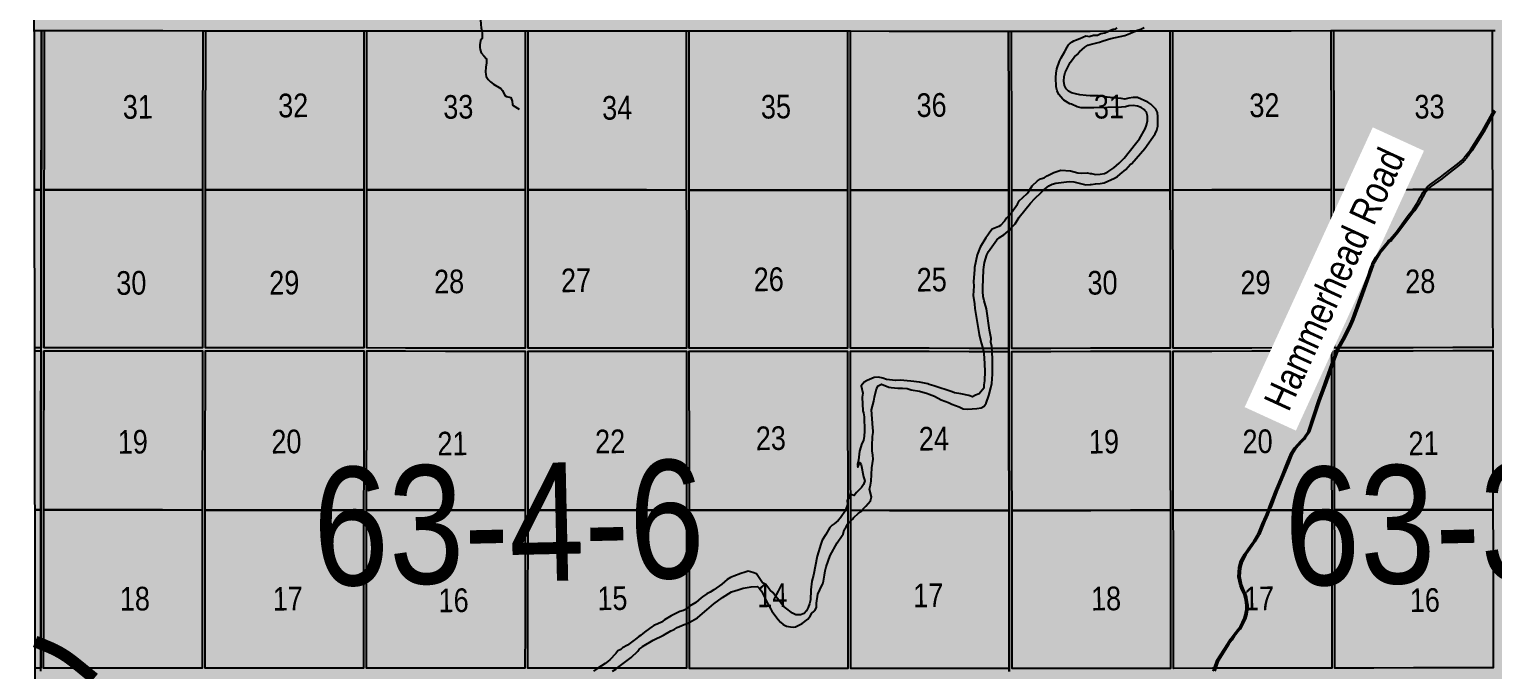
# Model space of a CAD drawing. Extents: x 405326 to 424052, y 6044755 to 6062236.
# Drawn here: x 416613.4 to 417105.8, y 6049614 to 6049829.3 of the extents above; entities that cross this region are included whole.
import ezdxf

# ---------------------------------------------------------------- set-up
doc = ezdxf.new("R2010")
doc.units = 0
doc.header["$LTSCALE"] = 5
doc.linetypes.add('DASHED2', pattern=[9.525, 6.35, -3.175])
for name, color, linetype in [('33', 20, 'Continuous'), ('Quarters', 8, 'Continuous'), ('RoadSeg', 57, 'DASHED2'), ('ROUTE-MAP-HWY', 2, 'Continuous'), ('T-WATER', 160, 'Continuous'), ('Townships', 57, 'Continuous')]:
    doc.layers.add(name, color=color, linetype=linetype)
doc.layers.add('ROUTE-MAP-BACKGROUND-H', color=7, linetype='Continuous', true_color=0xf0ebff)
doc.styles.add('120', font='ARIALN.TTF', dxfattribs={"height": 13})
doc.styles.add('TXT', font='ARIALN.TTF', dxfattribs={"height": 0.2})

msp = doc.modelspace()

# ---------------------------------------------------------------- hatches: boundary and pattern name
at = {"layer": 'ROUTE-MAP-BACKGROUND-H'}
h = msp.add_hatch(color=256, dxfattribs=at)
h.dxf.hatch_style = 1
h.paths.add_polyline_path([(416614.74, 6050107.04), (417600.353, 6050108.36), (417601.524, 6049233.335), (416615.912, 6049232.015)])

# ---------------------------------------------------------------- linework, layer by layer
at = {"layer": 'Quarters'}
for points in [[(416615.113, 6049828.885), (416617.517, 6049828.874), (416617.499, 6049815.498), (416617.481, 6049802.123), (416617.463, 6049788.748), (416617.445, 6049775.373), (416615.185, 6049775.384)], [(416615.185, 6049775.384), (416617.445, 6049775.373), (416617.427, 6049761.998), (416617.409, 6049748.623), (416617.391, 6049735.247), (416617.374, 6049722.207), (416615.256, 6049722.217)], [(416615.257, 6049721.214), (416617.372, 6049721.204), (416617.354, 6049707.828), (416617.337, 6049694.453), (416617.319, 6049681.078), (416617.301, 6049667.703), (416615.329, 6049667.712)], [(416615.329, 6049667.712), (416617.301, 6049667.703), (416617.283, 6049654.328), (416617.266, 6049640.953), (416617.248, 6049627.577), (416617.231, 6049614.537), (416615.4, 6049614.545)]]:
    msp.add_lwpolyline(points, dxfattribs=at)
for points in [[(416671.714, 6049788.727), (416671.701, 6049775.352), (416658.304, 6049775.357), (416644.907, 6049775.363), (416631.51, 6049775.368), (416618.448, 6049775.373), (416618.466, 6049788.748), (416618.484, 6049802.123), (416618.502, 6049815.498), (416618.52, 6049828.873), (416631.578, 6049828.868), (416644.97, 6049828.863), (416658.362, 6049828.857), (416671.754, 6049828.852), (416671.741, 6049815.477), (416671.727, 6049802.102)], [(416725.968, 6049788.702), (416725.959, 6049775.328), (416712.562, 6049775.334), (416699.165, 6049775.34), (416685.767, 6049775.345), (416672.704, 6049775.351), (416672.717, 6049788.726), (416672.731, 6049802.101), (416672.744, 6049815.476), (416672.757, 6049828.851), (416685.816, 6049828.845), (416699.208, 6049828.839), (416712.601, 6049828.833), (416725.993, 6049828.827), (416725.985, 6049815.452), (416725.976, 6049802.077)], [(416780.221, 6049788.678), (416780.217, 6049775.303), (416766.82, 6049775.309), (416753.423, 6049775.315), (416740.025, 6049775.321), (416726.962, 6049775.327), (416726.971, 6049788.702), (416726.979, 6049802.077), (416726.988, 6049815.452), (416726.997, 6049828.826), (416740.055, 6049828.82), (416753.447, 6049828.814), (416766.84, 6049828.808), (416780.232, 6049828.802), (416780.228, 6049815.427), (416780.224, 6049802.053)], [(416834.454, 6049788.654), (416834.455, 6049775.279), (416821.063, 6049775.285), (416807.671, 6049775.291), (416794.278, 6049775.297), (416781.22, 6049775.303), (416781.224, 6049788.678), (416781.228, 6049802.052), (416781.231, 6049815.427), (416781.235, 6049828.802), (416794.289, 6049828.796), (416807.676, 6049828.789), (416821.064, 6049828.783), (416834.451, 6049828.777), (416834.452, 6049815.403), (416834.453, 6049802.028)], [(416888.688, 6049788.631), (416888.694, 6049775.257), (416875.301, 6049775.262), (416861.909, 6049775.268), (416848.516, 6049775.273), (416835.458, 6049775.279), (416835.457, 6049788.653), (416835.456, 6049802.028), (416835.456, 6049815.402), (416835.455, 6049828.777), (416848.508, 6049828.771), (416861.895, 6049828.765), (416875.283, 6049828.76), (416888.67, 6049828.754), (416888.676, 6049815.38), (416888.682, 6049802.006)], [(416942.921, 6049788.553), (416942.932, 6049775.178), (416929.539, 6049775.198), (416916.147, 6049775.217), (416902.755, 6049775.236), (416889.697, 6049775.255), (416889.691, 6049788.63), (416889.685, 6049802.004), (416889.679, 6049815.379), (416889.674, 6049828.753), (416902.727, 6049828.734), (416916.114, 6049828.715), (416929.501, 6049828.696), (416942.889, 6049828.677), (416942.899, 6049815.302), (416942.91, 6049801.928)], [(416997.154, 6049788.647), (416997.169, 6049775.272), (416983.777, 6049775.249), (416970.385, 6049775.226), (416956.993, 6049775.203), (416943.935, 6049775.18), (416943.924, 6049788.555), (416943.913, 6049801.93), (416943.903, 6049815.304), (416943.892, 6049828.679), (416956.945, 6049828.701), (416970.332, 6049828.725), (416983.719, 6049828.748), (416997.107, 6049828.771), (416997.122, 6049815.396), (416997.138, 6049802.022)], [(417051.386, 6049788.74), (417051.407, 6049775.365), (417038.014, 6049775.342), (417024.622, 6049775.32), (417011.23, 6049775.297), (416998.172, 6049775.274), (416998.157, 6049788.649), (416998.141, 6049802.024), (416998.125, 6049815.398), (416998.11, 6049828.773), (417011.163, 6049828.795), (417024.55, 6049828.818), (417037.937, 6049828.841), (417051.325, 6049828.863), (417051.345, 6049815.489), (417051.366, 6049802.114)], [(417105.618, 6049788.831), (417105.644, 6049775.457), (417092.252, 6049775.434), (417078.86, 6049775.412), (417065.468, 6049775.389), (417052.41, 6049775.367), (417052.389, 6049788.741), (417052.369, 6049802.116), (417052.348, 6049815.491), (417052.328, 6049828.865), (417065.381, 6049828.887), (417078.768, 6049828.909), (417092.156, 6049828.932), (417105.543, 6049828.954), (417105.568, 6049815.58), (417105.593, 6049802.206)], [(416671.662, 6049735.227), (416671.649, 6049722.186), (416658.247, 6049722.191), (416644.845, 6049722.196), (416631.444, 6049722.201), (416618.377, 6049722.206), (416618.394, 6049735.247), (416618.412, 6049748.622), (416618.43, 6049761.998), (416618.448, 6049775.373), (416631.51, 6049775.368), (416644.907, 6049775.363), (416658.304, 6049775.357), (416671.701, 6049775.352), (416671.688, 6049761.977), (416671.675, 6049748.602)], [(416725.934, 6049735.203), (416725.926, 6049722.163), (416712.524, 6049722.168), (416699.122, 6049722.174), (416685.72, 6049722.18), (416672.652, 6049722.185), (416672.665, 6049735.226), (416672.678, 6049748.601), (416672.691, 6049761.976), (416672.704, 6049775.351), (416685.767, 6049775.345), (416699.165, 6049775.34), (416712.562, 6049775.334), (416725.959, 6049775.328), (416725.951, 6049761.953), (416725.942, 6049748.578)], [(416780.206, 6049735.179), (416780.202, 6049722.139), (416766.801, 6049722.145), (416753.399, 6049722.151), (416739.997, 6049722.157), (416726.929, 6049722.162), (416726.937, 6049735.203), (416726.946, 6049748.577), (416726.954, 6049761.952), (416726.962, 6049775.327), (416740.025, 6049775.321), (416753.423, 6049775.315), (416766.82, 6049775.309), (416780.217, 6049775.303), (416780.213, 6049761.929), (416780.21, 6049748.554)], [(416834.458, 6049735.156), (416834.46, 6049722.116), (416821.063, 6049722.122), (416807.665, 6049722.127), (416794.268, 6049722.133), (416781.206, 6049722.139), (416781.209, 6049735.179), (416781.213, 6049748.554), (416781.217, 6049761.928), (416781.22, 6049775.303), (416794.278, 6049775.297), (416807.671, 6049775.291), (416821.063, 6049775.285), (416834.455, 6049775.279), (416834.456, 6049761.905), (416834.457, 6049748.531)], [(416888.712, 6049735.133), (416888.717, 6049722.093), (416875.32, 6049722.099), (416861.923, 6049722.105), (416848.526, 6049722.11), (416835.463, 6049722.116), (416835.462, 6049735.156), (416835.461, 6049748.53), (416835.46, 6049761.905), (416835.458, 6049775.279), (416848.516, 6049775.273), (416861.909, 6049775.268), (416875.301, 6049775.262), (416888.694, 6049775.257), (416888.7, 6049761.882), (416888.706, 6049748.508)], [(416942.964, 6049735.054), (416942.975, 6049722.014), (416929.578, 6049722.034), (416916.181, 6049722.053), (416902.783, 6049722.073), (416889.721, 6049722.092), (416889.715, 6049735.132), (416889.709, 6049748.507), (416889.703, 6049761.881), (416889.697, 6049775.255), (416902.755, 6049775.236), (416916.147, 6049775.217), (416929.539, 6049775.198), (416942.932, 6049775.178), (416942.943, 6049761.804), (416942.953, 6049748.429)], [(416997.216, 6049735.148), (416997.232, 6049722.108), (416983.835, 6049722.085), (416970.438, 6049722.062), (416957.041, 6049722.038), (416943.978, 6049722.016), (416943.968, 6049735.056), (416943.957, 6049748.431), (416943.946, 6049761.805), (416943.935, 6049775.18), (416956.993, 6049775.203), (416970.385, 6049775.226), (416983.777, 6049775.249), (416997.169, 6049775.272), (416997.185, 6049761.898), (416997.201, 6049748.523)], [(417051.468, 6049735.241), (417051.489, 6049722.201), (417038.092, 6049722.178), (417024.695, 6049722.156), (417011.298, 6049722.132), (416998.235, 6049722.11), (416998.22, 6049735.15), (416998.204, 6049748.525), (416998.188, 6049761.9), (416998.172, 6049775.274), (417011.23, 6049775.297), (417024.622, 6049775.32), (417038.014, 6049775.342), (417051.407, 6049775.365), (417051.427, 6049761.991), (417051.448, 6049748.616)], [(417105.72, 6049735.334), (417105.745, 6049722.294), (417092.348, 6049722.271), (417078.951, 6049722.248), (417065.554, 6049722.225), (417052.492, 6049722.203), (417052.472, 6049735.243), (417052.451, 6049748.618), (417052.43, 6049761.992), (417052.41, 6049775.367), (417065.468, 6049775.389), (417078.86, 6049775.412), (417092.252, 6049775.434), (417105.644, 6049775.457), (417105.669, 6049762.083), (417105.695, 6049748.708)], [(416671.609, 6049681.058), (416671.596, 6049667.683), (416658.189, 6049667.688), (416644.783, 6049667.693), (416631.376, 6049667.698), (416618.304, 6049667.703), (416618.322, 6049681.078), (416618.34, 6049694.453), (416618.358, 6049707.828), (416618.375, 6049721.203), (416631.443, 6049721.198), (416644.844, 6049721.193), (416658.246, 6049721.188), (416671.648, 6049721.183), (416671.635, 6049707.808), (416671.622, 6049694.433)], [(416725.9, 6049681.035), (416725.892, 6049667.66), (416712.485, 6049667.666), (416699.078, 6049667.671), (416685.671, 6049667.677), (416672.599, 6049667.682), (416672.612, 6049681.057), (416672.625, 6049694.432), (416672.638, 6049707.807), (416672.651, 6049721.182), (416685.719, 6049721.177), (416699.121, 6049721.171), (416712.523, 6049721.165), (416725.925, 6049721.159), (416725.917, 6049707.785), (416725.909, 6049694.41)], [(416780.191, 6049681.012), (416780.188, 6049667.638), (416766.781, 6049667.643), (416753.374, 6049667.649), (416739.968, 6049667.654), (416726.895, 6049667.66), (416726.904, 6049681.035), (416726.912, 6049694.409), (416726.92, 6049707.784), (416726.928, 6049721.159), (416739.996, 6049721.153), (416753.398, 6049721.148), (416766.8, 6049721.142), (416780.202, 6049721.136), (416780.199, 6049707.762), (416780.195, 6049694.387)], [(416834.463, 6049680.99), (416834.464, 6049667.615), (416821.063, 6049667.621), (416807.661, 6049667.626), (416794.259, 6049667.632), (416781.191, 6049667.637), (416781.195, 6049681.012), (416781.198, 6049694.386), (416781.202, 6049707.761), (416781.205, 6049721.136), (416794.268, 6049721.13), (416807.665, 6049721.124), (416821.062, 6049721.119), (416834.46, 6049721.113), (416834.461, 6049707.738), (416834.462, 6049694.364)], [(416888.736, 6049680.967), (416888.742, 6049667.593), (416875.34, 6049667.598), (416861.938, 6049667.604), (416848.535, 6049667.609), (416835.468, 6049667.615), (416835.466, 6049680.989), (416835.465, 6049694.364), (416835.464, 6049707.738), (416835.463, 6049721.112), (416848.526, 6049721.107), (416861.923, 6049721.101), (416875.32, 6049721.096), (416888.718, 6049721.09), (416888.724, 6049707.716), (416888.73, 6049694.342)], [(416943.009, 6049680.887), (416943.02, 6049667.512), (416929.617, 6049667.532), (416916.215, 6049667.552), (416902.813, 6049667.572), (416889.745, 6049667.591), (416889.739, 6049680.966), (416889.733, 6049694.34), (416889.727, 6049707.715), (416889.721, 6049721.089), (416902.784, 6049721.07), (416916.181, 6049721.05), (416929.579, 6049721.031), (416942.976, 6049721.011), (416942.987, 6049707.636), (416942.998, 6049694.262)], [(416997.281, 6049680.981), (416997.297, 6049667.606), (416983.895, 6049667.583), (416970.493, 6049667.56), (416957.091, 6049667.537), (416944.023, 6049667.514), (416944.012, 6049680.889), (416944.001, 6049694.263), (416943.99, 6049707.638), (416943.979, 6049721.013), (416957.042, 6049721.035), (416970.439, 6049721.059), (416983.836, 6049721.082), (416997.233, 6049721.105), (416997.249, 6049707.73), (416997.265, 6049694.356)], [(417051.552, 6049681.075), (417051.573, 6049667.7), (417038.171, 6049667.677), (417024.769, 6049667.654), (417011.367, 6049667.631), (416998.3, 6049667.608), (416998.284, 6049680.983), (416998.268, 6049694.357), (416998.252, 6049707.732), (416998.236, 6049721.107), (417011.299, 6049721.129), (417024.696, 6049721.153), (417038.093, 6049721.175), (417051.49, 6049721.198), (417051.511, 6049707.824), (417051.531, 6049694.449)], [(417105.823, 6049681.168), (417105.849, 6049667.793), (417092.447, 6049667.77), (417079.045, 6049667.747), (417065.644, 6049667.724), (417052.576, 6049667.702), (417052.556, 6049681.076), (417052.535, 6049694.451), (417052.514, 6049707.825), (417052.493, 6049721.2), (417065.556, 6049721.222), (417078.953, 6049721.245), (417092.35, 6049721.268), (417105.747, 6049721.291), (417105.772, 6049707.917), (417105.798, 6049694.542)], [(416671.557, 6049627.557), (416671.544, 6049614.517), (416658.133, 6049614.522), (416644.722, 6049614.527), (416631.311, 6049614.532), (416618.234, 6049614.536), (416618.251, 6049627.577), (416618.269, 6049640.952), (416618.287, 6049654.327), (416618.304, 6049667.703), (416631.376, 6049667.698), (416644.783, 6049667.693), (416658.189, 6049667.688), (416671.596, 6049667.683), (416671.583, 6049654.308), (416671.57, 6049640.932)], [(416725.867, 6049627.536), (416725.86, 6049614.495), (416712.448, 6049614.5), (416699.036, 6049614.506), (416685.625, 6049614.511), (416672.548, 6049614.516), (416672.56, 6049627.557), (416672.573, 6049640.932), (416672.586, 6049654.307), (416672.599, 6049667.682), (416685.671, 6049667.677), (416699.078, 6049667.671), (416712.485, 6049667.666), (416725.892, 6049667.66), (416725.884, 6049654.285), (416725.876, 6049640.91)], [(416780.178, 6049627.514), (416780.174, 6049614.474), (416766.763, 6049614.479), (416753.351, 6049614.484), (416739.94, 6049614.49), (416726.863, 6049614.495), (416726.871, 6049627.535), (416726.879, 6049640.91), (416726.887, 6049654.285), (416726.895, 6049667.66), (416739.968, 6049667.654), (416753.374, 6049667.649), (416766.781, 6049667.643), (416780.188, 6049667.638), (416780.184, 6049654.263), (416780.181, 6049640.888)], [(416834.468, 6049627.492), (416834.469, 6049614.452), (416821.063, 6049614.457), (416807.656, 6049614.463), (416794.25, 6049614.468), (416781.178, 6049614.473), (416781.181, 6049627.513), (416781.184, 6049640.888), (416781.188, 6049654.263), (416781.191, 6049667.637), (416794.259, 6049667.632), (416807.661, 6049667.626), (416821.063, 6049667.621), (416834.464, 6049667.615), (416834.466, 6049654.241), (416834.467, 6049640.866)], [(416888.761, 6049627.47), (416888.767, 6049614.43), (416875.36, 6049614.435), (416861.952, 6049614.441), (416848.545, 6049614.446), (416835.473, 6049614.451), (416835.471, 6049627.491), (416835.47, 6049640.866), (416835.469, 6049654.24), (416835.468, 6049667.615), (416848.535, 6049667.609), (416861.938, 6049667.604), (416875.34, 6049667.598), (416888.742, 6049667.593), (416888.748, 6049654.218), (416888.754, 6049640.844)], [(416943.053, 6049627.388), (416943.064, 6049614.348), (416929.657, 6049614.368), (416916.25, 6049614.388), (416902.843, 6049614.408), (416889.77, 6049614.428), (416889.764, 6049627.468), (416889.758, 6049640.843), (416889.752, 6049654.217), (416889.745, 6049667.591), (416902.813, 6049667.572), (416916.215, 6049667.552), (416929.617, 6049667.532), (416943.02, 6049667.512), (416943.031, 6049654.137), (416943.042, 6049640.763)], [(416997.344, 6049627.482), (416997.36, 6049614.442), (416983.953, 6049614.419), (416970.546, 6049614.395), (416957.14, 6049614.372), (416944.067, 6049614.35), (416944.056, 6049627.39), (416944.045, 6049640.765), (416944.034, 6049654.139), (416944.023, 6049667.514), (416957.091, 6049667.537), (416970.493, 6049667.56), (416983.895, 6049667.583), (416997.297, 6049667.606), (416997.312, 6049654.232), (416997.328, 6049640.857)], [(417051.635, 6049627.576), (417051.656, 6049614.536), (417038.249, 6049614.513), (417024.842, 6049614.49), (417011.436, 6049614.466), (416998.363, 6049614.444), (416998.348, 6049627.484), (416998.332, 6049640.859), (416998.316, 6049654.233), (416998.3, 6049667.608), (417011.367, 6049667.631), (417024.769, 6049667.654), (417038.171, 6049667.677), (417051.573, 6049667.7), (417051.594, 6049654.326), (417051.615, 6049640.951)], [(417105.926, 6049627.67), (417105.951, 6049614.63), (417092.544, 6049614.607), (417079.138, 6049614.584), (417065.731, 6049614.561), (417052.659, 6049614.538), (417052.639, 6049627.578), (417052.618, 6049640.953), (417052.597, 6049654.327), (417052.576, 6049667.702), (417065.644, 6049667.724), (417079.045, 6049667.747), (417092.447, 6049667.77), (417105.849, 6049667.793), (417105.875, 6049654.419), (417105.9, 6049641.045)]]:
    msp.add_lwpolyline(points, close=True, dxfattribs=at)
at = {"layer": 'ROUTE-MAP-BACKGROUND-H'}
msp.add_lwpolyline([(416614.74, 6050107.04), (417600.353, 6050108.36), (417601.524, 6049233.335), (416615.912, 6049232.015)], close=True, dxfattribs=at)
at = {"layer": 'ROUTE-MAP-HWY', "const_width": 3.991, "flags": 128}
msp.add_lwpolyline([(416635.209, 6049611.052), (416631.237, 6049614.289), (416628.318, 6049616.645), (416627.13, 6049617.55), (416625.857, 6049618.444), (416624.612, 6049619.24), (416623.736, 6049619.76), (416622.677, 6049620.338), (416621.931, 6049620.714), (416621.299, 6049621.014), (416620.257, 6049621.483), (416617.241, 6049622.726), (416615.388, 6049623.488)], dxfattribs=at)
at = {"layer": 'T-WATER'}
for points in [[(416761.852, 6049851.188), (416761.69, 6049850.843), (416761.116, 6049848.036), (416761.068, 6049846.015), (416761.195, 6049845.301), (416761.313, 6049843.696), (416761.742, 6049842.46), (416762.127, 6049842.127), (416762.95, 6049841.761), (416764.223, 6049841.577), (416764.385, 6049841.461), (416764.857, 6049840.34), (416764.315, 6049839.065), (416764.452, 6049837.598), (416765.642, 6049835.332), (416765.715, 6049834.228), (416765.202, 6049832.562), (416765.32, 6049830.931), (416765.466, 6049829.836), (416765.599, 6049828.832)], [(416761.852, 6049851.188), (416761.69, 6049850.843), (416761.116, 6049848.036), (416761.068, 6049846.015), (416761.195, 6049845.301), (416761.313, 6049843.696), (416761.742, 6049842.46), (416762.127, 6049842.127), (416762.95, 6049841.761), (416764.223, 6049841.577), (416764.385, 6049841.461), (416764.857, 6049840.34), (416764.315, 6049839.065), (416764.452, 6049837.598), (416765.642, 6049835.332), (416765.715, 6049834.228), (416765.202, 6049832.562), (416765.32, 6049830.931), (416765.466, 6049829.836), (416765.599, 6049828.832)], [(416765.599, 6049828.832), (416765.723, 6049827.899), (416765.743, 6049826.46), (416765.682, 6049826.127), (416765.153, 6049825.588), (416764.953, 6049824.055), (416764.969, 6049823.241), (416765.084, 6049822.514), (416765.423, 6049821.373), (416766.371, 6049820.415), (416767.095, 6049819.467), (416767.213, 6049819.191), (416767.237, 6049818.013), (416767, 6049816.599), (416766.924, 6049814.993), (416766.965, 6049814.094), (416767.137, 6049813.449), (416767.772, 6049812.478), (416768.624, 6049811.619), (416769.604, 6049810.826), (416771.999, 6049809.46), (416772.59, 6049808.748), (416773.367, 6049807.089), (416773.999, 6049806.759), (416775.414, 6049806.356), (416775.882, 6049805.163), (416775.956, 6049804.077), (416776.211, 6049803.74), (416778.158, 6049802.483)], [(416765.599, 6049828.832), (416765.723, 6049827.899), (416765.743, 6049826.46), (416765.682, 6049826.127), (416765.153, 6049825.588), (416764.953, 6049824.055), (416764.969, 6049823.241), (416765.084, 6049822.514), (416765.423, 6049821.373), (416766.371, 6049820.415), (416767.095, 6049819.467), (416767.213, 6049819.191), (416767.237, 6049818.013), (416767, 6049816.599), (416766.924, 6049814.993), (416766.965, 6049814.094), (416767.137, 6049813.449), (416767.772, 6049812.478), (416768.624, 6049811.619), (416769.604, 6049810.826), (416771.999, 6049809.46), (416772.59, 6049808.748), (416773.367, 6049807.089), (416773.999, 6049806.759), (416775.414, 6049806.356), (416775.882, 6049805.163), (416775.956, 6049804.077), (416776.211, 6049803.74), (416778.158, 6049802.483)], [(416942.904, 6049766.575), (416943.829, 6049767.552), (416943.906, 6049767.666), (416945.859, 6049770.547), (416946.43, 6049771.672), (416947.693, 6049772.811), (416949.17, 6049774.158), (416949.874, 6049775.153), (416949.911, 6049775.214), (416950.825, 6049776.727), (416952.618, 6049778.324), (416953.624, 6049779.002), (416954.851, 6049779.426), (416955.851, 6049780.082), (416958.083, 6049781.167), (416960.452, 6049781.96), (416963.721, 6049781.672), (416966.204, 6049781.066), (416967.496, 6049780.89), (416969.274, 6049781), (416970.344, 6049780.859), (416970.768, 6049780.804), (416972.161, 6049780.509), (416973.74, 6049780.561), (416975.108, 6049780.843), (416976.21, 6049781.403), (416978.29, 6049782.737), (416980.123, 6049784.276), (416981.78, 6049785.964), (416985.624, 6049790.765), (416986.888, 6049792.436), (416988.855, 6049795.845), (416989.294, 6049797.128), (416989.573, 6049798.549), (416989.643, 6049800.12), (416989.303, 6049801.431), (416988.768, 6049802.031), (416988.503, 6049802.329), (416987.478, 6049802.98), (416986.295, 6049803.474), (416984.797, 6049803.677), (416983.276, 6049803.549), (416982.199, 6049803.212), (416980.81, 6049803.182), (416971.586, 6049802.945), (416970.322, 6049802.935), (416967.305, 6049802.911), (416965.963, 6049803.259), (416964.006, 6049804.097), (416963.471, 6049804.3), (416961.46, 6049805.504), (416961.164, 6049805.83), (416959.749, 6049807.416), (416959.2, 6049808.573), (416958.912, 6049809.943), (416958.773, 6049813.066), (416958.892, 6049814.619), (416959.153, 6049816.045), (416960.024, 6049818.596), (416960.553, 6049819.761), (416961.789, 6049821.895), (416962.584, 6049823.261), (416963.087, 6049824.125), (416963.339, 6049824.463), (416964.265, 6049825.137), (416964.841, 6049825.439), (416965.343, 6049825.708), (416966.855, 6049826.26), (416968.889, 6049827.134), (416970.249, 6049826.943), (416970.299, 6049826.959), (416971.488, 6049827.35), (416972.843, 6049827.385), (416973.928, 6049827.907), (416975.301, 6049828.153), (416976.436, 6049828.709), (416976.572, 6049828.759)], [(416942.908, 6049761.586), (416943.91, 6049762.649), (416945.052, 6049763.861), (416946.486, 6049766.192), (416950.248, 6049770.868), (416951.709, 6049772.451), (416953.754, 6049774.286), (416954.555, 6049775.151), (416954.637, 6049775.222), (416956.376, 6049776.729), (416957.497, 6049777.273), (416958.815, 6049777.564), (416963.215, 6049778.101), (416964.794, 6049778.057), (416968.842, 6049777.016), (416970.348, 6049777.083), (416970.693, 6049777.098), (416972.12, 6049777.329), (416973.671, 6049777.417), (416975.043, 6049777.686), (416978.472, 6049779.213), (416979.504, 6049779.843), (416980.463, 6049780.567), (416982.285, 6049782.135), (416983.876, 6049783.923), (416984.302, 6049784.209), (416988.737, 6049789.246), (416992.244, 6049794.215), (416992.793, 6049795.37), (416993.1, 6049796.754), (416993.105, 6049799.868), (416992.991, 6049801.286), (416992.636, 6049802.038), (416992.449, 6049802.435), (416990.74, 6049804.095), (416989.771, 6049804.798), (416986.278, 6049806.373), (416984.778, 6049806.335), (416983.275, 6049806.188), (416981.959, 6049805.848), (416980.725, 6049806.063), (416979.138, 6049806.204), (416976.076, 6049806.513), (416974.64, 6049806.77), (416973.106, 6049806.924), (416971.187, 6049806.944), (416970.318, 6049806.998), (416969.031, 6049807.079), (416966.85, 6049807.335), (416965.398, 6049807.576), (416964.039, 6049807.909), (416963.017, 6049808.516), (416962.193, 6049809.352), (416961.663, 6049810.449), (416961.495, 6049811.913), (416961.567, 6049813.488), (416961.929, 6049814.815), (416962.445, 6049815.954), (416963.046, 6049817.029), (416963.558, 6049818.185), (416965.078, 6049820.028), (416965.966, 6049820.828), (416966.766, 6049821.716), (416968.539, 6049823.265), (416969.585, 6049823.931), (416970.302, 6049824.176), (416970.811, 6049824.351), (416973.418, 6049825.019), (416974.659, 6049825.448), (416977.278, 6049826.173), (416982.008, 6049827.241), (416983.687, 6049827.915), (416984.949, 6049828.449), (416985.927, 6049828.775)], [(416976.572, 6049828.759), (416978.094, 6049829.322), (416978.927, 6049829.526), (416979.374, 6049829.767)], [(416988.44, 6049829.783), (416987.413, 6049829.271), (416985.927, 6049828.775)], [(416942.904, 6049766.575), (416942.193, 6049765.826), (416941.481, 6049764.841), (416940.111, 6049763.381), (416939.622, 6049763.065), (416937.33, 6049762.062), (416936.59, 6049761.142), (416935.935, 6049760.128), (416935.173, 6049759.231), (416933.285, 6049756.041), (416932.499, 6049754.034), (416932.291, 6049753.446), (416931.437, 6049749.175), (416931.377, 6049748.469), (416931.038, 6049744.498), (416931.128, 6049742.951), (416931.003, 6049739.849), (416931.454, 6049736.997), (416931.526, 6049735.428), (416932.767, 6049727.99), (416932.941, 6049726.665), (416933.608, 6049723.872), (416934.238, 6049722.05), (416934.366, 6049721.683), (416934.434, 6049721.047), (416934.654, 6049719.007), (416934.875, 6049714.368), (416934.759, 6049711.165), (416934.498, 6049709.729), (416934.517, 6049708.646), (416933.019, 6049706.79), (416931.797, 6049706.347), (416930.731, 6049705.732), (416929.529, 6049706.217), (416926.827, 6049706.776), (416924.675, 6049707.06), (416923.865, 6049707.395), (416917.692, 6049709.395), (416916.153, 6049709.937), (416915.748, 6049710.08), (416912.94, 6049710.659), (416910.007, 6049711.036), (416906.37, 6049711.348), (416904.833, 6049711.235), (416901.827, 6049711.62), (416900.533, 6049712.027), (416899.091, 6049712.298), (416897.622, 6049712.212), (416895.323, 6049711.2), (416894.243, 6049710.624), (416893.27, 6049709.491), (416893.786, 6049706.932), (416893.644, 6049705.587), (416893.84, 6049700.977), (416894.104, 6049700.402), (416894.3, 6049698.958), (416894.421, 6049694.357), (416894.426, 6049694.158), (416894.306, 6049692.566), (416894.042, 6049691.109), (416893.487, 6049690.06), (416892.738, 6049687.449), (416892.348, 6049684.464), (416892.056, 6049683.047), (416892.135, 6049682.119), (416892.801, 6049683.623), (416893.269, 6049682.885), (416894.112, 6049678.806), (416894.457, 6049677.497), (416894.033, 6049676.232), (416893.333, 6049675.258), (416891.68, 6049673.569), (416890.962, 6049672.612), (416890.165, 6049672.771), (416889.708, 6049673.189), (416889.578, 6049673.308), (416889.365, 6049671.817), (416888.705, 6049671.094), (416888.59, 6049670.968), (416888.685, 6049669.517), (416888.003, 6049667.617), (416887.957, 6049667.488), (416886.326, 6049665.03), (416885.526, 6049664.148), (416884.21, 6049663.035), (416883.514, 6049662.632), (416882.702, 6049661.771), (416881.349, 6049659.481), (416880.19, 6049657.519), (416879.737, 6049656.179), (416878.518, 6049652.219)], [(416886.857, 6049659.135), (416887.244, 6049659.618), (416887.521, 6049661.036), (416888.247, 6049661.987), (416888.709, 6049662.769), (416888.836, 6049662.983), (416889.649, 6049663.969), (416889.712, 6049664.023), (416890.548, 6049664.742), (416890.826, 6049665.126), (416892.23, 6049666.541), (416893.262, 6049667.177), (416893.595, 6049667.609), (416893.998, 6049668.132), (416894.851, 6049668.939), (416896.406, 6049670.771), (416896.713, 6049672.151), (416896.072, 6049674.685), (416896.422, 6049676.072), (416896.64, 6049677.345), (416896.895, 6049681.883), (416897.357, 6049684.743), (416897.227, 6049686.175), (416896.994, 6049687.608), (416896.945, 6049689.286), (416897.053, 6049692.418), (416897.348, 6049693.801), (416897.302, 6049694.353), (416897.22, 6049695.34), (416896.943, 6049698.366), (416896.759, 6049701.344), (416897.493, 6049704.241), (416897.746, 6049705.678), (416898.411, 6049708.389), (416899.041, 6049709.472), (416900.154, 6049709.973), (416902.543, 6049708.994), (416903.415, 6049708.897), (416905.56, 6049708.646), (416907.167, 6049708.671), (416908.759, 6049708.565), (416910.047, 6049708.138), (416912.948, 6049707.657), (416915.554, 6049706.883), (416916.155, 6049706.649), (416917.985, 6049705.936), (416920.231, 6049704.769), (416922.63, 6049703.79), (416923.804, 6049703.251), (416926.283, 6049702.354), (416927.602, 6049701.701), (416929.104, 6049701.617), (416932.21, 6049701.761), (416933.595, 6049701.999), (416934.65, 6049702.611), (416935.085, 6049703.252), (416935.348, 6049703.627), (416936.206, 6049706.143), (416936.941, 6049708.785), (416937.198, 6049710.228), (416937.481, 6049713.369), (416937.481, 6049718.014), (416937.303, 6049721.043), (416937.245, 6049722.046), (416937.207, 6049722.686), (416936.955, 6049724.084), (416937.016, 6049725.389), (416936.508, 6049728.199), (416935.403, 6049735.365), (416934.92, 6049737.243), (416934.657, 6049738.051), (416934.372, 6049739.425), (416934.194, 6049741.116), (416934.154, 6049742.361), (416934.456, 6049748.465), (416934.5, 6049749.358), (416934.725, 6049750.853), (416935.514, 6049753.486), (416936.081, 6049754.617), (416938.916, 6049758.504), (416939.822, 6049759.285), (416941.319, 6049760.208), (416942.764, 6049761.433), (416942.908, 6049761.586)], [(416809.652, 6049613.482), (416810.69, 6049614.191), (416811.12, 6049614.485), (416811.41, 6049614.683), (416815.853, 6049618.102), (416818.161, 6049620.253), (416818.632, 6049620.936), (416819.228, 6049621.397), (416819.706, 6049621.768), (416823.257, 6049623.891), (416826.794, 6049625.601), (416829.213, 6049627.034), (416830.371, 6049627.564), (416831.377, 6049628.213), (416833.735, 6049629.189), (416834.433, 6049629.434), (416834.964, 6049629.621), (416835.436, 6049629.885), (416838.185, 6049631.422), (416839.913, 6049632.923), (416841.331, 6049634.155), (416843.689, 6049636.192), (416846.592, 6049638.323), (416849.697, 6049640.227), (416851.94, 6049640.883), (416853.539, 6049641.35), (416856.313, 6049641.877), (416858.367, 6049641.985), (416859.01, 6049641.359), (416859.357, 6049640.88), (416859.714, 6049640.387), (416860.335, 6049639.331), (416861.911, 6049636.156), (416862.837, 6049634.291), (416863.174, 6049633.7), (416865.315, 6049630.844), (416866.111, 6049629.973), (416867.009, 6049629.224), (416868.104, 6049628.661), (416869.499, 6049628.378), (416870.582, 6049628.337), (416871.175, 6049628.437), (416873.473, 6049629.501), (416875.32, 6049631.025), (416876.085, 6049631.942), (416876.728, 6049632.992), (416877.36, 6049633.558), (416877.682, 6049633.898), (416878.213, 6049634.882), (416878.247, 6049636.413), (416878.733, 6049639.342), (416879.385, 6049640.853), (416879.392, 6049640.872), (416879.797, 6049641.854), (416880.42, 6049642.904), (416880.578, 6049643.704), (416880.98, 6049645.748), (416881.179, 6049647.257), (416881.54, 6049648.554), (416882.798, 6049652.378), (416885.212, 6049656.677), (416886.857, 6049659.135)], [(416878.518, 6049652.219), (416877.249, 6049645.77), (416876.708, 6049643.762), (416876.349, 6049640.873), (416876.334, 6049640.746), (416876.224, 6049637.5), (416875.92, 6049636.108), (416875.478, 6049634.856), (416874.903, 6049633.737), (416874.062, 6049632.899), (416872.875, 6049632.431), (416871.324, 6049632.427), (416870.227, 6049633.006), (416867.873, 6049634.819), (416867.275, 6049635.264), (416866.487, 6049636.133), (416865.82, 6049637.161), (416865.009, 6049638.036), (416863.567, 6049639.953), (416862.672, 6049640.736), (416862.56, 6049640.879), (416861.91, 6049641.708), (416861.191, 6049642.625), (416860.116, 6049643.23), (416859.389, 6049644.167), (416858.749, 6049645.236), (416858.041, 6049646.181), (416856.879, 6049646.696), (416855.244, 6049647.13), (416854.23, 6049646.738), (416852.846, 6049646.311), (416850.407, 6049645.48), (416849.272, 6049644.947), (416848.237, 6049644.328), (416846.399, 6049642.783), (416843.679, 6049640.886), (416842.477, 6049640.049), (416841.367, 6049639.492), (416839.913, 6049638.498), (416839.398, 6049638.146), (416837.614, 6049636.594), (416835.558, 6049635.303), (416835.436, 6049635.196), (416835.015, 6049634.829), (416834.645, 6049634.434), (416834.432, 6049634.338), (416833.529, 6049633.933), (416832.242, 6049633.568), (416831.156, 6049632.992), (416829.297, 6049632.057), (416827.105, 6049630.808), (416826.05, 6049629.988), (416824.861, 6049629.383), (416823.497, 6049628.858), (416822.806, 6049628.45), (416820.777, 6049626.952), (416819.867, 6049626.117), (416819.078, 6049625.518), (416818.425, 6049625.142), (416817.217, 6049624.111), (416816.864, 6049623.956), (416814.681, 6049622.262), (416813.02, 6049621.315), (416812.693, 6049621.058), (416812.366, 6049620.815), (416811.462, 6049620.383), (416810.756, 6049619.441), (416808.754, 6049617.319), (416807.627, 6049616.467), (416807.621, 6049616.463), (416807.171, 6049616.123), (416804.71, 6049614.487), (416803.2, 6049613.485)]]:
    msp.add_lwpolyline(points, dxfattribs=at)
at = {"layer": 'Townships'}
for points in [[(416617.23, 6049613.534), (416617.231, 6049614.537), (416617.266, 6049640.953), (416617.301, 6049667.703), (416617.337, 6049694.453), (416617.372, 6049721.204), (416617.374, 6049722.207), (416617.409, 6049748.623), (416617.445, 6049775.373), (416617.481, 6049802.123), (416617.517, 6049828.874), (416618.52, 6049828.873), (416644.97, 6049828.863), (416671.754, 6049828.852), (416672.757, 6049828.851), (416699.208, 6049828.839), (416725.993, 6049828.827), (416726.997, 6049828.826), (416753.447, 6049828.814), (416780.232, 6049828.802), (416781.235, 6049828.802), (416807.676, 6049828.789), (416834.451, 6049828.777), (416835.455, 6049828.777), (416861.895, 6049828.765), (416888.67, 6049828.754), (416889.674, 6049828.753), (416916.114, 6049828.715), (416942.889, 6049828.677), (416942.91, 6049801.928), (416942.932, 6049775.178), (416942.953, 6049748.429), (416942.975, 6049722.014), (416942.976, 6049721.011), (416942.998, 6049694.262), (416943.02, 6049667.512), (416943.042, 6049640.763), (416943.064, 6049614.348), (416943.064, 6049613.345)], [(416943.064, 6049613.345), (416943.064, 6049614.348), (416943.042, 6049640.763), (416943.02, 6049667.512), (416942.998, 6049694.262), (416942.976, 6049721.011), (416942.975, 6049722.014), (416942.953, 6049748.429), (416942.932, 6049775.178), (416942.91, 6049801.928), (416942.889, 6049828.677), (416943.892, 6049828.679), (416970.332, 6049828.725), (416997.107, 6049828.771), (416998.11, 6049828.773), (417024.55, 6049828.818), (417051.325, 6049828.863), (417052.328, 6049828.865), (417078.768, 6049828.909), (417105.543, 6049828.954), (417106.546, 6049828.956)]]:
    msp.add_lwpolyline(points, dxfattribs=at)

# ---------------------------------------------------------------- texts
at = {"layer": 'RoadSeg', "style": '120'}
for s, height, rotation, p in [('31', 7.9497, 0.74884, (416644.885, 6049799.21)), ('32', 7.9497, 0.74884, (416697.179, 6049799.678)), ('33', 7.9497, 0.74884, (416752.715, 6049799.203)), ('34', 7.9497, 0.74884, (416806.172, 6049798.906)), ('35', 7.9497, 0.74884, (416859.588, 6049799.272)), ('36', 7.9497, 0.74884, (416911.955, 6049799.813)), ('31', 7.9497, 0.74884, (416971.631, 6049799.277)), ('32', 7.9497, 0.74884, (417023.926, 6049799.745)), ('33', 7.9497, 0.74884, (417079.462, 6049799.271)), ('30', 7.9497, 0.74884, (416642.715, 6049740.015)), ('29', 7.9497, 0.74884, (416694.178, 6049740.091)), ('28', 7.9497, 0.74884, (416749.625, 6049740.479)), ('27', 7.9497, 0.74884, (416792.343, 6049740.892)), ('26', 7.9497, 0.74884, (416857.17, 6049741.217)), ('25', 7.9497, 0.74884, (416912, 6049741.119)), ('30', 7.9497, 0.74884, (416969.461, 6049740.082)), ('29', 7.9497, 0.74884, (417020.925, 6049740.158)), ('28', 7.9497, 0.74884, (417076.372, 6049740.546)), ('23', 7.9497, 0.74884, (416857.869, 6049687.788)), ('24', 7.9497, 0.74884, (416912.721, 6049687.648)), ('19', 7.9497, 0.74884, (416643.212, 6049686.583)), ('20', 7.9497, 0.74884, (416694.889, 6049686.662)), ('21', 7.9497, 0.74884, (416750.741, 6049686.011)), ('22', 7.9497, 0.74884, (416803.798, 6049686.705)), ('19', 7.9497, 0.74884, (416969.958, 6049686.65)), ('20', 7.9497, 0.74884, (417021.635, 6049686.729)), ('21', 7.9497, 0.74884, (417077.487, 6049686.079)), ('63-4-6', 39.7485, 1.25608, (416709.356, 6049642.105)), ('63-3-6', 39.7485, 1.25608, (417036.102, 6049642.172)), ('18', 7.9497, 0.74884, (416643.902, 6049633.813)), ('17', 7.9497, 0.74884, (416695.351, 6049633.847)), ('15', 7.9497, 0.74884, (416804.565, 6049633.981)), ('14', 7.9497, 0.74884, (416858.341, 6049634.973)), ('17', 7.9497, 0.74884, (416910.846, 6049634.954)), ('18', 7.9497, 0.74884, (416970.648, 6049633.88)), ('17', 7.9497, 0.74884, (417022.097, 6049633.914)), ('16', 7.9497, 0.74884, (417077.899, 6049633.35)), ('16', 7.9497, 0.74884, (416751.152, 6049633.283))]:
    msp.add_text(s, height=height, rotation=rotation, dxfattribs=at).set_placement(p)

# ---------------------------------------------------------------- next in the draw order: texts
at = {"layer": '33', "insert": (417048.158, 6049747.338), "char_height": 9.47463, "width": 94.00735, "attachment_point": 2, "rotation": 65.39371, "style": 'TXT', "bg_fill": 2}
msp.add_mtext('Hammerhead Road', dxfattribs=at)

# ---------------------------------------------------------------- next in the draw order: linework, layer by layer
at = {"layer": 'RoadSeg'}
for points in [[(417011.731, 6049613.463), (417012.072, 6049614.467), (417012.959, 6049617.082), (417016.589, 6049622.79), (417017.543, 6049624.263), (417018.379, 6049625.443), (417020.039, 6049627.538), (417020.349, 6049627.929), (417020.747, 6049628.43), (417022.12, 6049631.335), (417022.513, 6049632.751), (417022.794, 6049634.062), (417022.836, 6049635.621), (417022.589, 6049637.394), (417022.383, 6049638.239), (417022.13, 6049639.237), (417021.386, 6049640.898), (417020.734, 6049642.356), (417020.151, 6049645.243), (417020.356, 6049648.346), (417020.94, 6049650.442), (417022.234, 6049652.866), (417024.262, 6049655.789), (417024.785, 6049656.483), (417025.335, 6049657.214), (417026.807, 6049659.698), (417027.052, 6049660.231), (417028.175, 6049662.99), (417029.38, 6049665.768), (417030.165, 6049667.663), (417030.703, 6049668.962), (417032.707, 6049674.114), (417034.549, 6049678.641), (417036.532, 6049683.486), (417037.841, 6049686.653), (417039.046, 6049688.578), (417041.166, 6049690.901), (417042.07, 6049691.857), (417042.405, 6049692.319), (417043.641, 6049694.118), (417043.748, 6049694.435), (417045.368, 6049699.251), (417047.136, 6049704.677), (417048.369, 6049707.946), (417049.328, 6049710.611), (417051.497, 6049716.796), (417052.15, 6049718.659), (417052.496, 6049719.578), (417053.035, 6049721.013), (417053.119, 6049721.201), (417053.564, 6049722.205), (417053.713, 6049722.541), (417055.178, 6049725.12), (417057.353, 6049729.225), (417058.49, 6049731.797), (417061.089, 6049739.048), (417063.815, 6049746.548), (417064.573, 6049748.638), (417064.985, 6049749.776), (417065.079, 6049750.034), (417065.359, 6049750.806), (417066.409, 6049752.682), (417067.414, 6049754.163), (417068.119, 6049755.146), (417070.4, 6049757.898), (417070.61, 6049758.151), (417071.077, 6049758.515), (417071.297, 6049758.782), (417073.344, 6049761.261), (417077.014, 6049766.267), (417077.31, 6049766.671), (417078.871, 6049768.629), (417078.885, 6049768.646), (417080.3, 6049770.837), (417081.494, 6049772.989), (417081.657, 6049773.282), (417082.392, 6049774.607), (417083.035, 6049775.418), (417083.672, 6049776.223), (417084.564, 6049777.005), (417088.214, 6049779.598), (417089.329, 6049780.46), (417094.069, 6049784.123), (417095.468, 6049785.341), (417096.027, 6049785.978), (417096.33, 6049786.323), (417096.374, 6049786.373), (417096.484, 6049786.499), (417096.546, 6049786.577), (417096.691, 6049786.761), (417096.753, 6049786.839), (417098.28, 6049788.777), (417102.337, 6049795.149), (417105.595, 6049801.023), (417106.252, 6049802.207)], [(417106.597, 6049801.801), (417105.597, 6049799.998), (417102.766, 6049794.894), (417098.695, 6049788.5), (417097.606, 6049786.946), (417097.45, 6049786.725), (417097.16, 6049786.311), (417096.984, 6049786.06), (417096.964, 6049786.036), (417096.854, 6049785.912), (417096.729, 6049785.769), (417096.383, 6049785.375), (417096.268, 6049785.244), (417095.938, 6049784.868), (417095.914, 6049784.847), (417094.491, 6049783.609), (417090.44, 6049780.478), (417088.61, 6049779.064), (417084.976, 6049776.481), (417084.155, 6049775.761), (417083.885, 6049775.42), (417082.948, 6049774.237), (417080.871, 6049770.496), (417079.425, 6049768.257), (417078.873, 6049767.564), (417077.839, 6049766.267), (417073.869, 6049760.853), (417071.625, 6049758.134), (417071.591, 6049758.093), (417071.208, 6049757.926), (417070.994, 6049757.833), (417070.557, 6049757.306), (417068.514, 6049754.841), (417067.823, 6049753.878), (417066.834, 6049752.419), (417065.811, 6049750.592), (417065.784, 6049750.521), (417065.653, 6049750.157), (417065.562, 6049749.901), (417065.106, 6049748.639), (417064.286, 6049746.382), (417061.558, 6049738.878), (417058.953, 6049731.612), (417057.802, 6049729.007), (417055.615, 6049724.88), (417054.159, 6049722.316), (417054.11, 6049722.206), (417053.665, 6049721.202), (417053.497, 6049720.824), (417052.619, 6049718.489), (417052.498, 6049718.143), (417051.499, 6049715.296), (417049.798, 6049710.444), (417048.837, 6049707.773), (417047.607, 6049704.512), (417045.843, 6049699.099), (417044.275, 6049694.436), (417044.092, 6049693.892), (417042.796, 6049692.009), (417042.465, 6049691.551), (417041.538, 6049690.568), (417039.445, 6049688.274), (417038.287, 6049686.425), (417036.993, 6049683.296), (417035.013, 6049678.456), (417033.17, 6049673.93), (417031.166, 6049668.776), (417030.705, 6049667.664), (417029.839, 6049665.573), (417029.738, 6049665.341), (417029.663, 6049665.168), (417029.134, 6049663.947), (417028.88, 6049663.363), (417028.635, 6049662.797), (417027.51, 6049660.033), (417027.267, 6049659.502), (417027.104, 6049659.226), (417025.751, 6049656.937), (417025.507, 6049656.612), (417025.049, 6049656.001), (417024.786, 6049655.617), (417023.529, 6049653.779), (417022.652, 6049652.592), (417021.415, 6049650.285), (417020.85, 6049648.265), (417020.65, 6049645.292), (417021.2, 6049642.538), (417021.933, 6049640.899), (417022.592, 6049639.426), (417022.868, 6049638.365), (417023.079, 6049637.489), (417023.334, 6049635.669), (417023.294, 6049634.013), (417022.994, 6049632.612), (417022.576, 6049631.13), (417021.172, 6049628.167), (417020.739, 6049627.621), (417020.43, 6049627.23), (417018.767, 6049625.13), (417017.947, 6049623.97), (417017.01, 6049622.523), (417013.4, 6049616.846), (417012.595, 6049614.468), (417012.256, 6049613.464)]]:
    msp.add_lwpolyline(points, dxfattribs=at)

doc.saveas('drawing.dxf')
